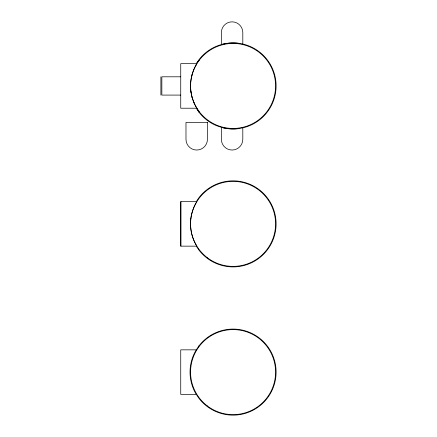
<?xml version="1.0" encoding="UTF-8"?>
<svg xmlns="http://www.w3.org/2000/svg" width="437" height="437" viewBox="0 0 437 437"><rect width="100%" height="100%" fill="white"/><g stroke="black" fill="none" stroke-linecap="round" stroke-linejoin="round"><path stroke-width="0.66" d="M190.477 85.942C190.592 78.13 192.662 70.302 196.836 63.671L180.738 63.671L180.738 108.218L196.836 108.218C192.662 101.586 190.592 93.753 190.477 85.942L190.565 85.942C190.63 76.65 193.744 67.478 199.348 60.066A42.504 42.504 0 0 1 261.785 54.603A42.504 42.504 0 0 1 261.785 117.28A42.504 42.504 0 0 1 199.348 111.817L198.928 112.145L196.3 108.218M191.745 75.83L191.93 74.918M193.422 70.526L193.722 69.641M195.771 65.479L196.186 64.649M196.3 63.671L198.928 59.743A43.039 43.039 0 0 1 216.599 46.18C225.317 42.64 235.101 42.056 244.212 44.372A43.039 43.039 0 0 1 244.212 127.517L238.689 128.615A43.039 43.039 0 0 1 221.93 127.517L216.599 125.703A43.039 43.039 0 0 1 198.928 112.145L196.808 108.218M196.3 201.604L198.928 197.677A43.039 43.039 0 0 1 262.145 192.149A43.039 43.039 0 0 1 262.145 255.607A43.039 43.039 0 0 1 198.928 250.079L196.3 246.151M196.415 63.671L199.348 60.066M196.186 107.24L196.262 107.196C192.608 100.723 190.641 93.376 190.565 85.942M193.722 102.242L194.132 103.077M191.93 96.965L192.231 97.85M190.843 91.502L191.024 92.415M238.684 128.587C232.888 129.243 226.972 128.899 221.357 127.293L221.357 139.31A10.723 10.723 0 0 0 232.08 150.033A10.723 10.723 0 0 0 242.808 139.31L242.808 127.768M180.738 76.803L161.848 76.803L161.848 95.086L180.738 95.086M196.3 349.84L180.738 349.84L180.738 394.387L196.3 394.387M199.348 111.817L196.262 107.196L196.699 108.015M242.808 44.115L242.808 32.573A10.723 10.723 0 0 0 232.08 21.85A10.723 10.723 0 0 0 221.357 32.573L221.357 44.59M180.923 201.604L180.923 246.151M160.892 76.803L160.892 95.086M221.93 44.372A43.039 43.039 0 0 1 238.689 43.274M190.843 218.32C189.674 227.923 191.679 237.936 196.836 246.151L180.738 246.151L180.738 201.604L196.836 201.604C193.635 206.646 191.75 212.437 190.843 218.32M198.928 345.913L195.798 350.594A43.039 43.039 0 0 0 195.798 393.633L198.928 398.309A43.039 43.039 0 0 0 262.145 403.843A43.039 43.039 0 0 0 262.145 340.379A43.039 43.039 0 0 0 198.928 345.913M207.433 122.398L185.982 122.398L185.982 139.31A10.723 10.723 0 0 0 196.705 150.033A10.723 10.723 0 0 0 207.433 139.31L207.433 122.398M207.193 405.831A42.504 42.504 0 0 0 275.212 377.661A42.504 42.504 0 0 0 216.807 332.841A42.504 42.504 0 0 0 207.193 405.831M207.193 257.601A42.504 42.504 0 0 0 275.212 229.425A42.504 42.504 0 0 0 216.807 184.611A42.504 42.504 0 0 0 207.193 257.601"/></g></svg>
